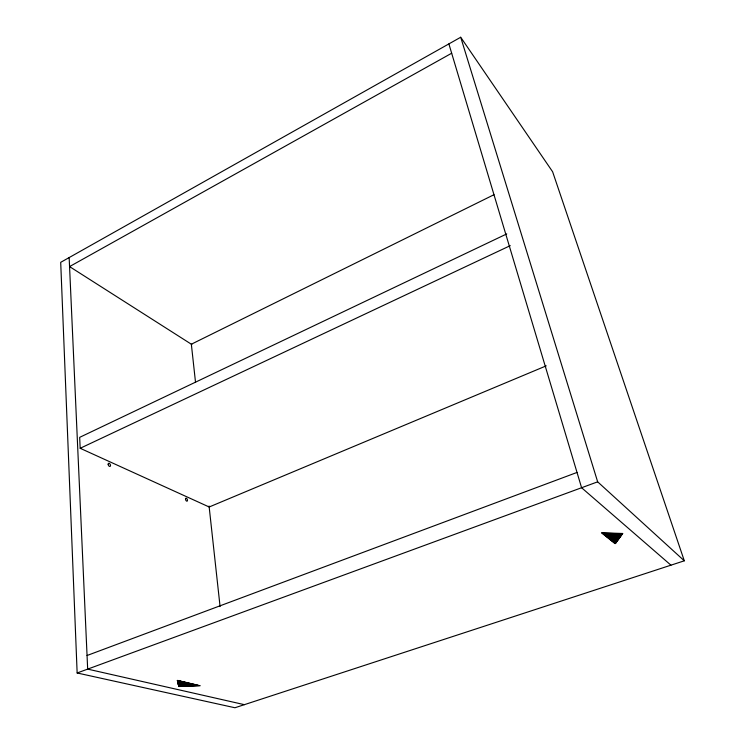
<?xml version="1.0" encoding="UTF-8"?>
<svg xmlns="http://www.w3.org/2000/svg" width="745" height="745" viewBox="0 0 745 745"><rect width="100%" height="100%" fill="white"/><g stroke="black" fill="none" stroke-linecap="round" stroke-linejoin="round"><path stroke-width="1.12" d="M460.708 37.25L60.699 262.333L77.145 672.977L234.945 707.75L684.301 560.808L552.622 171.769L460.708 37.25L597.658 481.829L684.301 560.808M451.675 53.221L69.564 266.589L191.847 344.525M494 194.696L191.344 344.209L195.525 382.353M506.749 233.911L79.668 437.352L80.181 448.285L209.177 506.991L546.234 365.851M80.181 448.285L510.26 245.645M87.053 655.507L577.021 472.442M77.145 672.977L597.658 481.829M178.381 684.86L194.222 684.283M178.428 685.065L194.976 684.469M178.483 685.27L195.73 684.646M178.53 685.475L196.484 684.823M178.586 685.679L197.239 685M178.632 685.884L197.993 685.177M178.688 686.098L198.738 685.363M178.735 686.303L199.483 685.54M178.791 686.508L200.237 685.717M177.403 680.893L179.601 680.809M177.45 681.098L180.383 680.995M177.506 681.312L181.165 681.181M177.552 681.526L181.938 681.368M177.608 681.731L182.721 681.554M177.664 681.945L183.493 681.74M177.71 682.15L184.276 681.926M177.766 682.364L185.049 682.103M177.813 682.569L185.822 682.29M177.869 682.783L186.585 682.476M177.915 682.988L187.358 682.653M177.971 683.202L188.131 682.839M178.018 683.407L188.895 683.016M178.074 683.612L189.658 683.202M178.13 683.826L190.422 683.389M178.176 684.031L191.186 683.565M178.232 684.236L191.949 683.742M178.279 684.441L192.704 683.929M178.334 684.655L193.467 684.106M177.291 680.464L178.027 680.436M177.347 680.679L178.819 680.623M611.217 540.628L617.503 540.814M611.673 541L617.251 541.159M612.129 541.364L617.009 541.503M612.576 541.727L616.758 541.839M613.033 542.09L616.506 542.183M613.48 542.453L616.264 542.528M613.927 542.807L616.013 542.872M614.374 543.17L615.761 543.207M614.83 543.533L615.519 543.552M606.616 536.94L620.017 537.35M607.082 537.313L619.765 537.694M607.548 537.685L619.514 538.048M608.013 538.058L619.253 538.393M608.469 538.43L619.002 538.737M608.935 538.793L618.75 539.091M609.391 539.166L618.508 539.436M609.848 539.529L618.257 539.78M610.304 539.902L618.005 540.125M610.76 540.265L617.754 540.47M602.398 533.55L622.308 534.193M602.873 533.923L622.047 534.538M603.348 534.305L621.796 534.891M603.813 534.687L621.535 535.245M604.288 535.059L621.283 535.599M604.754 535.441L621.032 535.953M605.219 535.813L620.771 536.298M605.685 536.195L620.52 536.651M606.16 536.568L620.268 536.996M601.448 532.787L622.82 533.485M601.923 533.169L622.559 533.839M244.388 704.668L87.668 669.112L69.155 257.574M670.938 565.176L581.594 487.733L448.881 43.899M209.066 506.004L220.073 606.551M108.165 464.312A1.732 1.015 64.8 0 0 109.999 466.445A1.732 1.015 64.8 0 0 109.841 463.772A1.732 1.015 64.8 0 0 108.165 464.312M185.505 498.889A1.592 0.847 67.4 0 0 186.893 501.189A1.592 0.847 67.4 0 0 187.088 498.982A1.592 0.847 67.4 0 0 185.505 498.889"/></g></svg>
